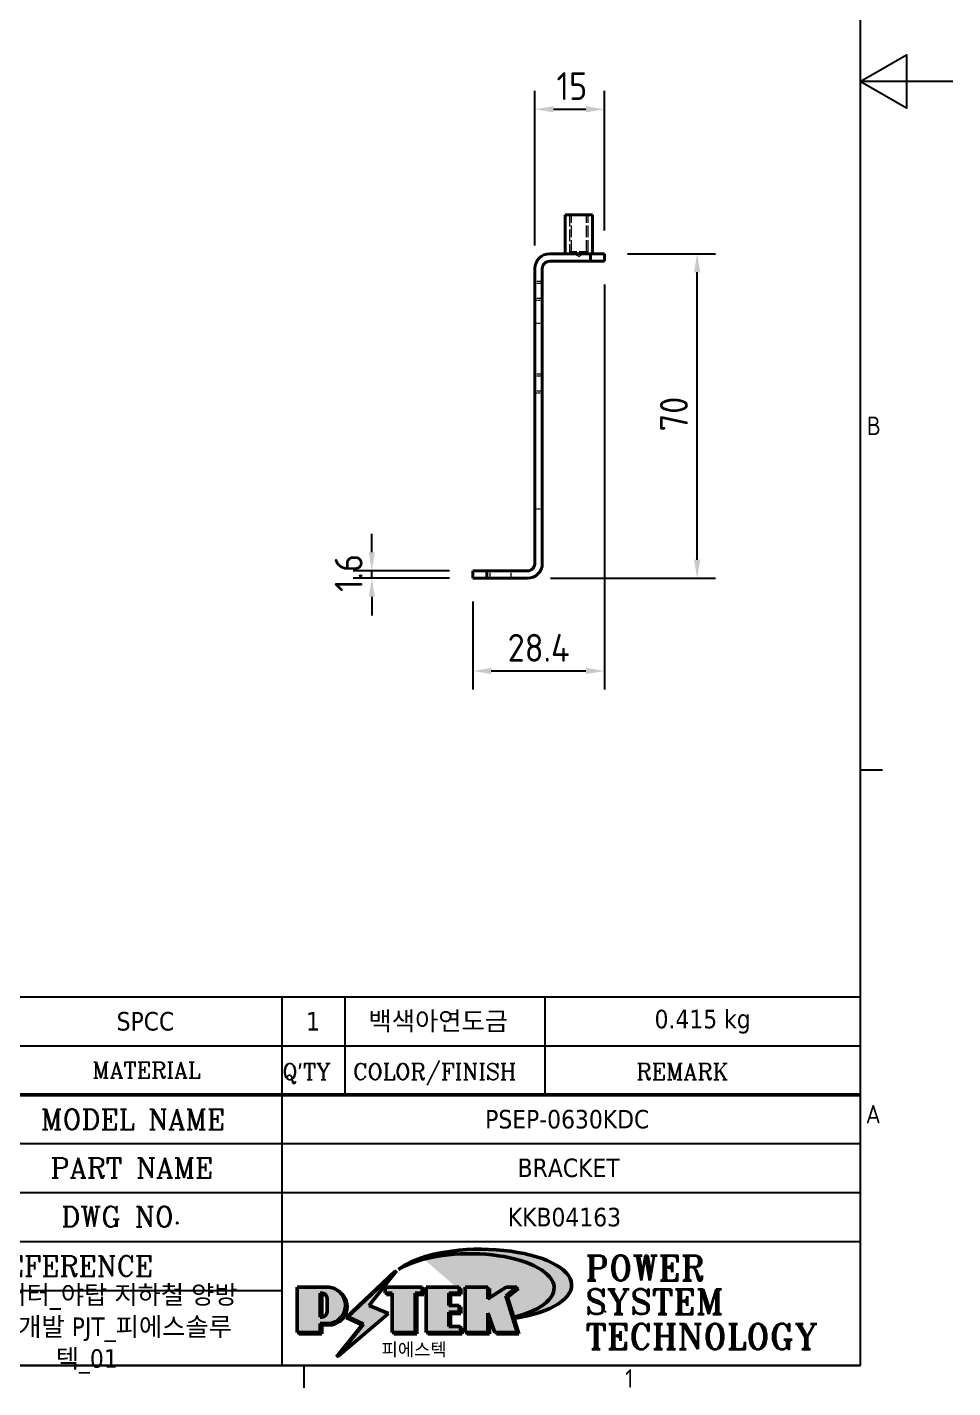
# Model space of a CAD drawing. Header units: millimetres. Extents: x 0 to 840, y 0 to 594.
# Drawn here: x 640.3 to 840, y 15.2 to 308.7 of the extents above; entities that cross this region are included whole.
import ezdxf
from ezdxf.enums import TextEntityAlignment as Align

# ---------------------------------------------------------------- set-up
doc = ezdxf.new("R2010")
doc.units = ezdxf.units.MM
doc.header["$LTSCALE"] = 2
doc.linetypes.add('DASHED', pattern=[0.2067, 0.1654, -0.0413])
doc.layers.get('0').update_dxf_attribs({"color": 3, "lineweight": 25})
for name, color, linetype, lineweight in [('가려진 것(ISO)', 2, 'DASHED', 18), ('가시적인 것(ISO)', 3, 'Continuous', 40), ('경계(ISO)', 7, 'Continuous', 25), ('제목(ISO)', 5, 'Continuous', 50), ('치수(ISO)', 2, 'Continuous', 25), ('해치(ISO)', 7, 'Continuous', 18)]:
    doc.layers.add(name, color=color, linetype=linetype, lineweight=lineweight)
doc.styles.add('HAN_370', font='', dxfattribs={"width": 2})
doc.styles.add('RC_284', font='ROMANC.shx')
doc.styles.add('RC_292', font='ROMANC.shx')
doc.styles.add('ROMANT_294', font='romant.shx')
doc.styles.add('문자 텍스트_PSTEK_POSCO', font='isocp.shx')
doc.styles.add('치수 텍스트_PSTEK_POSCO', font='isocp.shx')
doc.styles.add('텍스트 스타일198', font='tahoma.ttf')
doc.styles.get('HAN_370').set_extended_font_data('GulimChe')
doc.dimstyles.new('치수_PSTEK_POSCO', dxfattribs={"dimscale": 2, "dimtxt": 3, "dimasz": 2, "dimexe": 2, "dimexo": 2.5, "dimgap": 1, "dimtad": 1, "dimrnd": 1e-08, "dimdsep": 46, "dimtxsty": '치수 텍스트_PSTEK_POSCO', "dimcen": 0.09, "dimdle": 10, "dimclrd": 7, "dimclre": 7, "dimclrt": 2, "dimadec": 1, "dimazin": 2, "dimtfac": 1, "dimtmove": 0, "dimatfit": 3, "dimfxl": 0, "dimtolj": 1, "dimlwd": -1, "dimlwe": -1, "dimarcsym": 0})

# ---------------------------------------------------------------- blocks, each defined once
blk = doc.blocks.new('경계 Default Border')
at = {"layer": '경계(ISO)'}
for p, q in [((410, 74.25000190734863), (412.400016784668, 74.25000190734863)), ((350, 10), (350, 7.599999904632568))]:
    blk.add_line(p, q, dxfattribs=at)
at = {"layer": '경계(ISO)', "flags": 128}
for points in [[(10, 10), (10, 287.0000076293945), (410, 287.0000076293945), (410, 10), (10, 10)], [(420, 148.5000038146973), (410, 148.5000038146973), (415, 151.3867473602295), (415, 145.6132507324219), (410, 148.5000038146973)]]:
    blk.add_lwpolyline(points, dxfattribs=at)
at = {"layer": '경계(ISO)', "color": 2, "char_height": 2.000000029802322, "attachment_point": 7, "style": '문자 텍스트_PSTEK_POSCO'}
for s, insert in [('B', (410.718846771929, 110.3559296629392)), ('A', (410.6096005397006, 36.12023240455892)), ('1', (384.6573774223157, 7.599999970197677))]:
    blk.add_mtext(s, dxfattribs=dict(at, insert=insert))
blk = doc.blocks.new('제목 블록 PSTEK')
for color, points in [(5, [(321.6183518841322, 17.4193704504104), (319.5281351041078, 18.24969419629727), (322.4505835294948, 22.02344462252142), (317.2195697678507, 17.0593801673321), (318.9235935156908, 16.2694494742633), (316.1741874603099, 12.79820726128571)]), (252, [(317.2195697678507, 17.0593801673321), (322.0326348870767, 21.62682475217465), (322.2781991042243, 21.94392121864296), (317.0471853425802, 16.97985676345368), (318.7512090904202, 16.1899260703855), (316.0018030350395, 12.71868385740789), (316.3356552234328, 13.00206718743325), (318.9235935156908, 16.2694494742633)]), (1, [(324.4839107253602, 19.60711530335299), (325.2419748254881, 19.60711530335299), (325.2419748254881, 20.25857663940324), (321.2266040451076, 20.25857663940324), (321.2266040451076, 19.60711530335299), (321.9846681452406, 19.60711530335299), (321.9846681452406, 15.3430047401139), (324.4839107253602, 15.3430047401139)]), (252, [(321.9846681452406, 19.60711530335299), (321.4042753185749, 19.60711530335299), (321.4042753185749, 19.45905590879572), (321.9846681452406, 19.45905590879572)]), (252, [(324.6615819988275, 19.45905590879572), (325.4196460989604, 19.45905590879572), (325.4196460989604, 20.11051724484596), (325.2419748254881, 20.11051724484596), (325.2419748254881, 19.60711530335299), (324.4839107253602, 19.60711530335299), (324.4839107253602, 15.3430047401139), (322.1623394187076, 15.3430047401139), (322.1623394187076, 15.19494534555726), (324.6615819988275, 15.19494534555726)]), (1, [(329.2277337269622, 20.25857663940324), (325.65654113025, 20.25857663940324), (325.65654113025, 15.3430047401139), (329.3580259941756, 15.3430047401139), (329.3580259941756, 15.9944660761648), (328.1137701654877, 15.9944660761648), (328.1137701654877, 17.56360607323003), (329.2277337269622, 17.56360607323003), (329.2277337269622, 18.25543873810179), (328.1137701654877, 18.25543873810179), (328.1137701654877, 19.60711530335299), (329.2277337269622, 19.60711530335299)]), (252, [(328.2914414389548, 19.45905590879572), (329.4054050004294, 19.45905590879572), (329.4054050004294, 20.11051724484596), (329.2277337269622, 20.11051724484596), (329.2277337269622, 19.60711530335299), (328.1137701654877, 19.60711530335299), (328.1137701654877, 18.25543873810179), (328.2914414389548, 18.25543873810179)]), (1, [(332.3312149849806, 20.25857663940324), (329.8592894925411, 20.25857663940324), (329.8592894925411, 15.3430047401139), (332.3312149849806, 15.3430047401139), (332.3312149849806, 17.4318630164523), (333.0701931098801, 15.3430047401139), (335.4855464857051, 15.3430047401139), (334.2514536401189, 19.30614745124769), (335.4379594596742, 20.25857663940324), (334.3071782107978, 20.25857663940324), (332.3312149849806, 18.99741471888304)]), (252, [(332.5088862584528, 20.1105172448466), (332.3312149849806, 20.1105172448466), (332.3312149849806, 18.99741471888368), (332.5088862584528, 19.11081371413894)]), (252, [(335.6156307331414, 20.11051724484596), (335.2535118015555, 20.11051724484596), (334.2514536401189, 19.30614745124769), (335.4855464857051, 15.3430047401139), (333.1954852176545, 15.3430047401139), (333.2478643833523, 15.19494534555726), (335.6632177591723, 15.19494534555726), (334.4291249135862, 19.15808805669106)]), (252, [(328.2914414389548, 17.41554667867274), (329.4054050004294, 17.41554667867274), (329.4054050004294, 18.10737934354514), (329.2277337269622, 18.10737934354514), (329.2277337269622, 17.56360607323003), (328.1137701654877, 17.56360607323003), (328.1137701654877, 15.9944660761648), (328.2914414389548, 15.9944660761648)]), (252, [(332.5088862584528, 16.92964231796647), (332.3312149849806, 17.43186301645164), (332.3312149849806, 15.3430047401139), (330.0369607660135, 15.3430047401139), (330.0369607660135, 15.19494534555726), (332.5088862584528, 15.19494534555726)]), (252, [(329.5356972676428, 15.8464066816075), (329.3580259941756, 15.8464066816075), (329.3580259941756, 15.3430047401139), (325.8342124037171, 15.3430047401139), (325.8342124037171, 15.19494534555726), (329.5356972676428, 15.19494534555726)])]:
    blk.add_hatch(color=color).paths.add_polyline_path(points)
h = blk.add_hatch(color=1)
edge = h.paths.add_edge_path(flags=0)
edge.add_line((314.2242174273352, 19.60711530335299), (314.2242174273352, 17.00126995915134))
edge.add_line((314.2242174273352, 17.00126995915134), (314.3485873187598, 17.00126995915134))
edge.add_arc((314.3485873187598, 17.6527312952023), 0.6514613360509371, 270, 360)
edge.add_line((315.0000486548106, 17.6527312952023), (315.0000486548106, 18.95565396730211))
edge.add_arc((314.3485873187598, 18.95565396730212), 0.6514613360508712, 0, 90)
edge.add_line((314.3485873187598, 19.60711530335299), (314.2242174273352, 19.60711530335299))
edge = h.paths.add_edge_path()
edge.add_arc((314.9847713324306, 18.28938669179658), 1.969189947606664, 269.9999999999959, 450)
edge.add_line((314.9847713324306, 20.25857663940318), (311.7664314776902, 20.25857663940324))
edge.add_line((311.7664314776902, 20.25857663940324), (311.7664314776902, 15.3430047401139))
edge.add_line((311.7664314776902, 15.3430047401139), (314.2242174273352, 15.3430047401139))
edge.add_line((314.2242174273352, 15.3430047401139), (314.2242174273352, 16.32019674418991))
edge.add_line((314.2242174273352, 16.32019674418991), (314.9847713324307, 16.32019674418991))
h = blk.add_hatch(color=252)
edge = h.paths.add_edge_path()
edge.add_arc((314.9847713324309, 18.28938669179657), 1.969189947606666, 270, 406.8278729790604)
edge.add_arc((315.1624426058984, 18.1413272972396), 1.969189947606962, -90, 53.560984836317004, ccw=False)
edge.add_line((315.1624426058984, 16.17213734963263), (314.4018887008024, 16.17213734963263))
edge.add_line((314.4018887008024, 16.17213734963263), (314.4018887008024, 15.19494534555726))
edge.add_line((314.4018887008024, 15.19494534555726), (311.9441027511573, 15.19494534555726))
edge.add_line((311.9441027511573, 15.19494534555726), (311.9441027511573, 15.3430047401139))
edge.add_line((311.9441027511573, 15.3430047401139), (314.2242174273352, 15.3430047401139))
edge.add_line((314.2242174273352, 15.3430047401139), (314.2242174273352, 16.32019674418991))
edge.add_line((314.2242174273352, 16.32019674418991), (314.9847713324309, 16.32019674418991))
h = blk.add_hatch(color=252)
edge = h.paths.add_edge_path()
edge.add_line((314.4018887008024, 19.45905590879572), (314.5262585922315, 19.45905590879572))
edge.add_arc((314.5262585922314, 18.80759457274939), 0.6514613360463194, 60.4189348879147, 90.00000000000318, ccw=False)
edge.add_arc((314.3485873187602, 18.95565396730057), 0.6514613360524251, 39.96992292766206, 90.00000000009999)
edge.add_line((314.3485873187591, 19.60711530335307), (314.2242174273352, 19.60711530335298))
edge.add_line((314.2242174273352, 19.60711530335299), (314.2242174273352, 17.00126995915134))
edge.add_line((314.2242174273352, 17.00126995915134), (314.3485873187591, 17.00126995915134))
edge.add_arc((314.3485873187568, 17.652731295233), 0.6514613360816299, 270.0000000002, 274.6930825552478)
edge.add_line((314.4018887008024, 17.0034541317032), (314.4018887008024, 19.45905590879572))
at = {"layer": '해치(ISO)', "true_color": 0x27d1fc}
h = blk.add_hatch(color=140, dxfattribs=at)
edge = h.paths.add_edge_path()
edge.add_ellipse((330.3660919371412, 20.15576403068321), major_axis=(9.100907360794343, 0), ratio=0.4069904968023172, start_angle=301.3098473703837, end_angle=507.7436900681698)
edge.add_ellipse((331.5340919371412, 20.4634168429492), major_axis=(-9.82350664112931, 0), ratio=0.3942600559756514, start_angle=111.51207141178469, end_angle=334.47025347086895, ccw=False)
edge.add_line((335.1363447531188, 16.8601935978785), (335.0955236905705, 16.99119398620872))
at = {"color": 180}
for p, q in [((182.4757929790549, 51.56524660363496), (372.4757929537551, 51.56524660363496)), ((310.0881549537552, 51.56524660363496), (310.0881549537553, 41.00524660363494)), ((316.9044520275131, 51.56524660363496), (316.9044520275127, 41.00524660363494)), ((338.4566026226726, 51.56524660363496), (338.4566026226727, 41.00524660363494)), ((372.4757929537551, 51.56524660363496), (372.4757929537551, 11.79100474011389)), ((182.475792979055, 46.2852466036349), (372.4757929537551, 46.28524660363492)), ((310.088154953755, 41.00524660363494), (310.088154953755, 11.79100474011392)), ((206.451475290024, 35.72524660363497), (372.4757929537551, 35.72524660363497)), ((255.917593136736, 30.44524660363498), (372.4757929537552, 30.44524660363501)), ((255.9175931367359, 25.16524660363502), (372.4757929537552, 25.165246603635)), ((255.9175931367359, 19.88524660363481), (310.0881549537553, 19.88524660363481)), ((182.475792979055, 11.79100474011392), (372.4757929537551, 11.79100474011389))]:
    blk.add_line(p, q, dxfattribs=at)
at = {"color": 7, "lineweight": 50}
blk.add_line((206.451475290024, 41.00524660363494), (372.4757929537551, 41.00524660363496), dxfattribs=at)
at = {"color": 7}
for p, q in [((322.4505835294948, 22.02344462252142), (317.2195697678507, 17.0593801673321)), ((319.5281351041078, 18.24969419629727), (322.4505835294948, 22.02344462252142)), ((322.2781991042243, 21.94392121864296), (317.0471853425802, 16.97985676345368)), ((317.2195697678507, 17.0593801673321), (322.0326348870767, 21.62682475217465)), ((322.0326348870767, 21.62682475217465), (322.2781991042243, 21.94392121864296)), ((311.7664314776902, 20.25900474011391), (311.7664314776902, 15.34300474011391)), ((314.9847713324309, 20.25857663940324), (311.7664314776902, 20.25857663940324)), ((314.9847713324309, 20.25857663940324), (311.7664314776902, 20.25857663940324)), ((311.7664314776902, 20.25857663940324), (311.7664314776902, 15.3430047401139)), ((314.2242174273352, 17.00126995915134), (314.2242174273352, 19.60711530335299)), ((314.2242174273352, 19.60711530335299), (314.3485873187591, 19.60711530335299)), ((314.3485873187591, 19.60711530335299), (314.2242174273352, 19.60711530335299)), ((314.2242174273352, 19.60711530335299), (314.2242174273352, 17.00126995915134)), ((314.2242174273352, 17.00126995915134), (314.2242174273352, 19.60711530335299)), ((314.2242174273352, 19.60711530335299), (314.3485873187591, 19.60711530335299)), ((314.4018887008024, 19.45905590879572), (314.5262585922314, 19.45905590879572)), ((314.4018887008024, 17.0034541317032), (314.4018887008024, 19.45905590879572)), ((325.2419748254881, 20.25857663940324), (321.2266040451076, 20.25857663940324)), ((321.2266040451076, 20.25857663940324), (321.2266040451076, 19.60711530335299)), ((325.2419748254881, 20.25857663940324), (321.2266040451076, 20.25857663940324)), ((321.2266040451076, 20.25857663940324), (321.2266040451076, 19.60711530335299)), ((321.2266040451076, 19.60711530335299), (321.9846681452406, 19.60711530335299)), ((321.2266040451076, 19.60711530335299), (321.9846681452406, 19.60711530335299)), ((321.4042753185749, 19.60711530335299), (321.4042753185749, 19.45905590879572)), ((321.9846681452406, 19.60711530335299), (321.4042753185749, 19.60711530335299)), ((321.4042753185749, 19.45905590879572), (321.9846681452406, 19.45905590879572)), ((321.9846681452406, 19.60711530335299), (321.9846681452406, 15.3430047401139)), ((321.9846681452406, 19.45905590879572), (321.9846681452406, 19.60711530335299)), ((321.9846681452406, 19.60711530335299), (321.9846681452406, 15.3430047401139)), ((324.4839107253602, 19.60711530335299), (325.2419748254881, 19.60711530335299)), ((324.4839107253602, 15.3430047401139), (324.4839107253602, 19.60711530335299)), ((325.2419748254881, 19.60711530335299), (324.4839107253602, 19.60711530335299)), ((324.4839107253602, 19.60711530335299), (324.4839107253602, 15.3430047401139)), ((324.4839107253602, 19.60711530335299), (325.2419748254881, 19.60711530335299)), ((324.4839107253602, 15.3430047401139), (324.4839107253602, 19.60711530335299)), ((324.6615819988275, 19.45905590879572), (325.4196460989604, 19.45905590879572)), ((324.6615819988275, 15.19494534555726), (324.6615819988275, 19.45905590879572)), ((325.2419748254881, 19.60711530335299), (325.2419748254881, 20.25857663940324)), ((325.2419748254881, 19.60711530335299), (325.2419748254881, 20.25857663940324)), ((325.4196460989604, 20.11051724484596), (325.2419748254881, 20.11051724484596)), ((325.2419748254881, 20.11051724484596), (325.2419748254881, 19.60711530335299)), ((325.4196460989604, 19.45905590879572), (325.4196460989604, 20.11051724484596)), ((329.2277337269622, 20.25857663940324), (325.65654113025, 20.25857663940324)), ((325.65654113025, 20.25857663940324), (325.65654113025, 15.3430047401139)), ((325.65654113025, 20.25857663940324), (325.65654113025, 15.3430047401139)), ((329.2277337269622, 20.25857663940324), (325.65654113025, 20.25857663940324)), ((328.1137701654877, 18.25543873810179), (328.1137701654877, 19.60711530335299)), ((328.1137701654877, 19.60711530335299), (329.2277337269622, 19.60711530335299)), ((329.2277337269622, 19.60711530335299), (328.1137701654877, 19.60711530335299)), ((328.1137701654877, 19.60711530335299), (328.1137701654877, 18.25543873810179)), ((328.1137701654877, 18.25543873810179), (328.1137701654877, 19.60711530335299)), ((328.1137701654877, 19.60711530335299), (329.2277337269622, 19.60711530335299)), ((328.2914414389548, 18.25543873810179), (328.2914414389548, 19.45905590879572)), ((328.2914414389548, 19.45905590879572), (329.4054050004294, 19.45905590879572)), ((329.2277337269622, 19.60711530335299), (329.2277337269622, 20.25857663940324)), ((329.2277337269622, 19.60711530335299), (329.2277337269622, 20.25857663940324)), ((329.4054050004294, 20.11051724484596), (329.2277337269622, 20.11051724484596)), ((329.2277337269622, 20.11051724484596), (329.2277337269622, 19.60711530335299)), ((329.4054050004294, 19.45905590879572), (329.4054050004294, 20.11051724484596)), ((332.3312149849806, 20.25857663940324), (329.8592894925411, 20.25857663940324)), ((329.8592894925411, 20.25857663940324), (329.8592894925411, 15.3430047401139)), ((329.8592894925411, 20.25857663940324), (329.8592894925411, 15.3430047401139)), ((332.3312149849806, 20.25857663940324), (329.8592894925411, 20.25857663940324)), ((334.3071782107978, 20.25857663940324), (332.3312149849806, 18.99741471888304)), ((332.3312149849806, 18.99741471888304), (332.3312149849806, 20.25857663940324)), ((334.3071782107978, 20.25857663940324), (332.3312149849806, 18.99741471888304)), ((332.3312149849806, 18.99741471888304), (332.3312149849806, 20.25857663940324)), ((332.5088862584528, 20.1105172448466), (332.3312149849806, 20.1105172448466)), ((332.3312149849806, 20.1105172448466), (332.3312149849806, 18.99741471888368)), ((332.3312149849806, 18.99741471888368), (332.5088862584528, 19.11081371413894)), ((332.5088862584528, 19.11081371413894), (332.5088862584528, 20.1105172448466)), ((334.2514536401189, 19.30614745124769), (335.4379594596742, 20.25857663940324)), ((334.2514536401189, 19.30614745124769), (335.4379594596742, 20.25857663940324)), ((335.2535118015555, 20.11051724484596), (334.2514536401189, 19.30614745124769)), ((335.4855464857051, 15.3430047401139), (334.2514536401189, 19.30614745124769)), ((334.2514536401189, 19.30614745124769), (335.4855464857051, 15.3430047401139)), ((335.4855464857051, 15.3430047401139), (334.2514536401189, 19.30614745124769)), ((335.4379594596742, 20.25857663940324), (334.3071782107978, 20.25857663940324)), ((335.4379594596742, 20.25857663940324), (334.3071782107978, 20.25857663940324)), ((334.4291249135862, 19.15808805669104), (335.6156307331414, 20.11051724484596)), ((335.6632177591723, 15.19494534555726), (334.4291249135862, 19.15808805669104)), ((335.6156307331414, 20.11051724484596), (335.2535118015555, 20.11051724484596)), ((315.0000486548106, 18.95565396730275), (315.0000486548106, 17.65273129520161)), ((315.0000486548106, 18.95565396730275), (315.0000486548106, 17.65273129520161)), ((321.6183518841322, 17.4193704504104), (319.5281351041078, 18.24969419629727)), ((329.2277337269622, 18.25543873810179), (328.1137701654877, 18.25543873810179)), ((328.1137701654877, 18.25543873810179), (328.2914414389548, 18.25543873810179)), ((329.2277337269622, 18.25543873810179), (328.1137701654877, 18.25543873810179)), ((329.2277337269622, 17.56360607323003), (329.2277337269622, 18.25543873810179)), ((329.2277337269622, 17.56360607323003), (329.2277337269622, 18.25543873810179)), ((329.4054050004294, 18.10737934354514), (329.2277337269622, 18.10737934354514)), ((329.2277337269622, 18.10737934354514), (329.2277337269622, 17.56360607323003)), ((329.4054050004294, 17.41554667867274), (329.4054050004294, 18.10737934354514)), ((345.0447381189468, 17.50375595811051), (344.9867755289346, 17.689895936919)), ((314.3485873187591, 17.00126995915134), (314.2242174273352, 17.00126995915134)), ((314.2242174273352, 17.00126995915134), (314.3485873187591, 17.00126995915134)), ((314.3485873187591, 17.00126995915134), (314.2242174273352, 17.00126995915134)), ((314.2242174273352, 16.32019674418991), (314.9847713324309, 16.32019674418991)), ((314.2242174273352, 15.3430047401139), (314.2242174273352, 16.32019674418991)), ((314.9847713324309, 16.32019674418991), (314.2242174273352, 16.32019674418991)), ((314.2242174273352, 16.32019674418991), (314.2242174273352, 15.3430047401139)), ((314.2242174273352, 16.32019674418991), (314.9847713324309, 16.32019674418991)), ((314.2242174273352, 15.3430047401139), (314.2242174273352, 16.32019674418991)), ((314.4018887008024, 16.17213734963263), (315.162442605898, 16.17213734963263)), ((314.4018887008024, 15.19494534555726), (314.4018887008024, 16.17213734963263)), ((318.7512090904202, 16.1899260703855), (316.0018030350395, 12.71868385740789)), ((316.1741874603099, 12.79820726128571), (321.6183518841322, 17.4193704504104)), ((318.9235935156908, 16.2694494742633), (316.1741874603099, 12.79820726128571)), ((316.3356552234328, 13.00206718743325), (318.9235935156908, 16.2694494742633)), ((317.0471853425802, 16.97985676345368), (318.7512090904202, 16.1899260703855)), ((318.9235935156908, 16.2694494742633), (317.2195697678507, 17.0593801673321)), ((317.2195697678507, 17.0593801673321), (318.9235935156908, 16.2694494742633)), ((328.1137701654877, 17.56360607323003), (329.2277337269622, 17.56360607323003)), ((328.1137701654877, 15.9944660761648), (328.1137701654877, 17.56360607323003)), ((329.2277337269622, 17.56360607323003), (328.1137701654877, 17.56360607323003)), ((328.1137701654877, 17.56360607323003), (328.1137701654877, 15.9944660761648)), ((328.1137701654877, 17.56360607323003), (329.2277337269622, 17.56360607323003)), ((328.1137701654877, 15.9944660761648), (328.1137701654877, 17.56360607323003)), ((328.2914414389548, 15.9944660761648), (328.2914414389548, 17.41554667867274)), ((328.2914414389548, 17.41554667867274), (329.4054050004294, 17.41554667867274)), ((332.3312149849806, 17.4318630164523), (333.0701931098801, 15.3430047401139)), ((332.3312149849806, 15.3430047401139), (332.3312149849806, 17.4318630164523)), ((332.5088862584528, 16.92964231796647), (332.3312149849806, 17.43186301645164)), ((332.3312149849806, 17.43186301645164), (332.3312149849806, 15.3430047401139)), ((332.3312149849806, 17.4318630164523), (333.0701931098801, 15.3430047401139)), ((332.3312149849806, 15.3430047401139), (332.3312149849806, 17.4318630164523)), ((332.5088862584528, 15.19494534555726), (332.5088862584528, 16.92964231796647)), ((311.7664314776902, 15.3430047401139), (314.2242174273352, 15.3430047401139)), ((311.7664314776902, 15.3430047401139), (314.2242174273352, 15.3430047401139)), ((314.2242174273352, 15.3430047401139), (311.9441027511573, 15.3430047401139)), ((311.9441027511573, 15.3430047401139), (311.9441027511573, 15.19494534555726)), ((311.9441027511573, 15.19494534555726), (314.4018887008024, 15.19494534555726)), ((321.9846681452406, 15.3430047401139), (324.4839107253602, 15.3430047401139)), ((321.9846681452406, 15.3430047401139), (324.4839107253602, 15.3430047401139)), ((324.4839107253602, 15.3430047401139), (322.1623394187076, 15.3430047401139)), ((322.1623394187076, 15.3430047401139), (322.1623394187076, 15.19494534555726)), ((322.1623394187076, 15.19494534555726), (324.6615819988275, 15.19494534555726)), ((325.65654113025, 15.3430047401139), (329.3580259941756, 15.3430047401139)), ((325.65654113025, 15.3430047401139), (329.3580259941756, 15.3430047401139)), ((329.3580259941756, 15.3430047401139), (325.8342124037171, 15.3430047401139)), ((325.8342124037171, 15.3430047401139), (325.8342124037171, 15.19494534555726)), ((325.8342124037171, 15.19494534555726), (329.5356972676428, 15.19494534555726)), ((329.3580259941756, 15.9944660761648), (328.1137701654877, 15.9944660761648)), ((328.1137701654877, 15.9944660761648), (328.2914414389548, 15.9944660761648)), ((329.3580259941756, 15.9944660761648), (328.1137701654877, 15.9944660761648)), ((329.3580259941756, 15.3430047401139), (329.3580259941756, 15.9944660761648)), ((329.3580259941756, 15.3430047401139), (329.3580259941756, 15.9944660761648)), ((329.5356972676428, 15.8464066816075), (329.3580259941756, 15.8464066816075)), ((329.3580259941756, 15.8464066816075), (329.3580259941756, 15.3430047401139)), ((329.5356972676428, 15.19494534555726), (329.5356972676428, 15.8464066816075)), ((329.8592894925411, 15.3430047401139), (332.3312149849806, 15.3430047401139)), ((329.8592894925411, 15.3430047401139), (332.3312149849806, 15.3430047401139)), ((332.3312149849806, 15.3430047401139), (330.0369607660135, 15.3430047401139)), ((330.0369607660135, 15.3430047401139), (330.0369607660135, 15.19494534555726)), ((330.0369607660135, 15.19494534555726), (332.5088862584528, 15.19494534555726)), ((333.0701931098801, 15.3430047401139), (335.4855464857051, 15.3430047401139)), ((333.0701931098801, 15.3430047401139), (335.4855464857051, 15.3430047401139)), ((335.4855464857051, 15.3430047401139), (333.1954852176545, 15.3430047401139)), ((333.1954852176545, 15.3430047401139), (333.2478643833523, 15.19494534555726)), ((333.2478643833523, 15.19494534555726), (335.6632177591723, 15.19494534555726)), ((316.0018030350395, 12.71868385740789), (316.3356552234328, 13.00206718743325))]:
    blk.add_line(p, q, dxfattribs=at)
at = {"color": 5}
for p, q in [((322.4505835294948, 22.02344462252142), (317.2195697678507, 17.0593801673321)), ((319.5281351041078, 18.24969419629727), (322.4505835294948, 22.02344462252142)), ((321.6183518841322, 17.4193704504104), (319.5281351041078, 18.24969419629727)), ((316.1741874603099, 12.79820726128571), (321.6183518841322, 17.4193704504104)), ((318.9235935156908, 16.2694494742633), (316.1741874603099, 12.79820726128571)), ((317.2195697678507, 17.0593801673321), (318.9235935156908, 16.2694494742633))]:
    blk.add_line(p, q, dxfattribs=at)
at = {"color": 1}
for p, q in [((314.9847713324309, 20.25857663940324), (311.7664314776902, 20.25857663940324)), ((311.7664314776902, 20.25857663940324), (311.7664314776902, 15.3430047401139)), ((314.2242174273352, 17.00126995915134), (314.2242174273352, 19.60711530335299)), ((314.2242174273352, 19.60711530335299), (314.3485873187591, 19.60711530335299)), ((325.2419748254881, 20.25857663940324), (321.2266040451076, 20.25857663940324)), ((321.2266040451076, 20.25857663940324), (321.2266040451076, 19.60711530335299)), ((321.2266040451076, 19.60711530335299), (321.9846681452406, 19.60711530335299)), ((321.9846681452406, 19.60711530335299), (321.9846681452406, 15.3430047401139)), ((324.4839107253602, 19.60711530335299), (325.2419748254881, 19.60711530335299)), ((324.4839107253602, 15.3430047401139), (324.4839107253602, 19.60711530335299)), ((325.2419748254881, 19.60711530335299), (325.2419748254881, 20.25857663940324)), ((329.2277337269622, 20.25857663940324), (325.65654113025, 20.25857663940324)), ((325.65654113025, 20.25857663940324), (325.65654113025, 15.3430047401139)), ((328.1137701654877, 18.25543873810179), (328.1137701654877, 19.60711530335299)), ((328.1137701654877, 19.60711530335299), (329.2277337269622, 19.60711530335299)), ((329.2277337269622, 19.60711530335299), (329.2277337269622, 20.25857663940324)), ((332.3312149849806, 20.25857663940324), (329.8592894925411, 20.25857663940324)), ((329.8592894925411, 20.25857663940324), (329.8592894925411, 15.3430047401139)), ((334.3071782107978, 20.25857663940324), (332.3312149849806, 18.99741471888304)), ((332.3312149849806, 18.99741471888304), (332.3312149849806, 20.25857663940324)), ((334.2514536401189, 19.30614745124769), (335.4379594596742, 20.25857663940324)), ((335.4855464857051, 15.3430047401139), (334.2514536401189, 19.30614745124769)), ((335.4379594596742, 20.25857663940324), (334.3071782107978, 20.25857663940324)), ((315.0000486548106, 18.95565396730275), (315.0000486548106, 17.65273129520161)), ((329.2277337269622, 18.25543873810179), (328.1137701654877, 18.25543873810179)), ((329.2277337269622, 17.56360607323003), (329.2277337269622, 18.25543873810179)), ((314.3485873187591, 17.00126995915134), (314.2242174273352, 17.00126995915134)), ((314.2242174273352, 16.32019674418991), (314.9847713324309, 16.32019674418991)), ((314.2242174273352, 15.3430047401139), (314.2242174273352, 16.32019674418991)), ((328.1137701654877, 17.56360607323003), (329.2277337269622, 17.56360607323003)), ((328.1137701654877, 15.9944660761648), (328.1137701654877, 17.56360607323003)), ((332.3312149849806, 17.4318630164523), (333.0701931098801, 15.3430047401139)), ((332.3312149849806, 15.3430047401139), (332.3312149849806, 17.4318630164523)), ((311.7664314776902, 15.3430047401139), (314.2242174273352, 15.3430047401139)), ((321.9846681452406, 15.3430047401139), (324.4839107253602, 15.3430047401139)), ((325.65654113025, 15.3430047401139), (329.3580259941756, 15.3430047401139)), ((329.3580259941756, 15.9944660761648), (328.1137701654877, 15.9944660761648)), ((329.3580259941756, 15.3430047401139), (329.3580259941756, 15.9944660761648)), ((329.8592894925411, 15.3430047401139), (332.3312149849806, 15.3430047401139)), ((333.0701931098801, 15.3430047401139), (335.4855464857051, 15.3430047401139))]:
    blk.add_line(p, q, dxfattribs=at)
at = {"color": 7}
for centre, radius, start, end in [((314.3485873187598, 18.95565396730211), 0.6514613360508712, 0, 90), ((314.3485873187602, 18.95565396730057), 0.6514613360524251, 39.96992292766117, 90), ((314.3485873187598, 18.95565396730212), 0.6514613360508712, 0, 90), ((314.5262585922314, 18.80759457274939), 0.6514613360463193, 60.41893488791137, 90), ((314.9847713324309, 18.28938669179658), 1.969189947606665, 270, 90), ((314.9847713324309, 18.28938669179658), 1.969189947606665, 270, 90), ((314.9847713324307, 18.2893866917965), 1.969189947606594, 270, 46.82787297909833), ((315.1624426058984, 18.1413272972396), 1.969189947606961, 270, 53.56098483636067), ((314.3485873187597, 17.65273129520228), 0.6514613360509381, 270, 0), ((314.3485873187598, 17.6527312952023), 0.6514613360509381, 270, 0), ((314.3485873187568, 17.652731295233), 0.6514613360816299, 270, 274.6930825552478)]:
    blk.add_arc(centre, radius, start, end, dxfattribs=at)
at = {"color": 1}
for centre, radius, start, end in [((314.3485873187598, 18.95565396730211), 0.6514613360508712, 0, 90), ((314.9847713324309, 18.28938669179657), 1.969189947606665, 270, 90), ((314.3485873187598, 17.6527312952023), 0.6514613360509381, 270, 0)]:
    blk.add_arc(centre, radius, start, end, dxfattribs=at)
at = {"layer": '제목(ISO)'}
for p, q in [((322.4505835294948, 22.02344462252142), (317.2195697678507, 17.0593801673321)), ((319.5281351041078, 18.24969419629727), (322.4505835294948, 22.02344462252142)), ((322.2781991042243, 21.94392121864296), (317.0471853425802, 16.97985676345368)), ((317.2195697678507, 17.0593801673321), (322.0326348870767, 21.62682475217465)), ((322.0326348870767, 21.62682475217465), (322.2781991042243, 21.94392121864296)), ((314.9847713324306, 20.25857663940324), (311.7664314776902, 20.25857663940324)), ((311.7664314776902, 20.25857663940324), (311.7664314776902, 15.3430047401139)), ((314.2242174273352, 17.00126995915134), (314.2242174273352, 19.60711530335299)), ((314.2242174273352, 19.60711530335299), (314.3485873187598, 19.60711530335299)), ((314.3485873187591, 19.60711530335299), (314.2242174273352, 19.60711530335299)), ((314.2242174273352, 19.60711530335299), (314.2242174273352, 17.00126995915134)), ((314.4018887008024, 19.45905590879572), (314.5262585922314, 19.45905590879572)), ((314.4018887008024, 17.0034541317032), (314.4018887008024, 19.45905590879572)), ((325.2419748254881, 20.25857663940324), (321.2266040451076, 20.25857663940324)), ((321.2266040451076, 20.25857663940324), (321.2266040451076, 19.60711530335299)), ((321.2266040451076, 19.60711530335299), (321.9846681452406, 19.60711530335299)), ((321.9846681452406, 19.60711530335299), (321.4042753185749, 19.60711530335299)), ((321.4042753185749, 19.60711530335299), (321.4042753185749, 19.45905590879572)), ((321.4042753185749, 19.45905590879572), (321.9846681452406, 19.45905590879572)), ((321.9846681452406, 19.60711530335299), (321.9846681452406, 15.3430047401139)), ((321.9846681452406, 19.45905590879572), (321.9846681452406, 19.60711530335299)), ((324.4839107253602, 19.60711530335299), (325.2419748254881, 19.60711530335299)), ((324.4839107253602, 15.3430047401139), (324.4839107253602, 19.60711530335299)), ((325.2419748254881, 19.60711530335299), (324.4839107253602, 19.60711530335299)), ((324.4839107253602, 19.60711530335299), (324.4839107253602, 15.3430047401139)), ((324.6615819988275, 19.45905590879572), (325.4196460989604, 19.45905590879572)), ((324.6615819988275, 15.19494534555726), (324.6615819988275, 19.45905590879572)), ((325.2419748254881, 19.60711530335299), (325.2419748254881, 20.25857663940324)), ((325.4196460989604, 20.11051724484596), (325.2419748254881, 20.11051724484596)), ((325.2419748254881, 20.11051724484596), (325.2419748254881, 19.60711530335299)), ((325.4196460989604, 19.45905590879572), (325.4196460989604, 20.11051724484596)), ((329.2277337269622, 20.25857663940324), (325.65654113025, 20.25857663940324)), ((325.65654113025, 20.25857663940324), (325.65654113025, 15.3430047401139)), ((328.1137701654877, 18.25543873810179), (328.1137701654877, 19.60711530335299)), ((328.1137701654877, 19.60711530335299), (329.2277337269622, 19.60711530335299)), ((329.2277337269622, 19.60711530335299), (328.1137701654877, 19.60711530335299)), ((328.1137701654877, 19.60711530335299), (328.1137701654877, 18.25543873810179)), ((328.2914414389548, 19.45905590879572), (329.4054050004294, 19.45905590879572)), ((328.2914414389548, 18.25543873810179), (328.2914414389548, 19.45905590879572)), ((329.2277337269622, 19.60711530335299), (329.2277337269622, 20.25857663940324)), ((329.4054050004294, 20.11051724484596), (329.2277337269622, 20.11051724484596)), ((329.2277337269622, 20.11051724484596), (329.2277337269622, 19.60711530335299)), ((329.4054050004294, 19.45905590879572), (329.4054050004294, 20.11051724484596)), ((332.3312149849806, 20.25857663940324), (329.8592894925411, 20.25857663940324)), ((329.8592894925411, 20.25857663940324), (329.8592894925411, 15.3430047401139)), ((334.3071782107978, 20.25857663940324), (332.3312149849806, 18.99741471888304)), ((332.3312149849806, 18.99741471888304), (332.3312149849806, 20.25857663940324)), ((332.5088862584528, 20.1105172448466), (332.3312149849806, 20.1105172448466)), ((332.3312149849806, 20.1105172448466), (332.3312149849806, 18.99741471888368)), ((332.3312149849806, 18.99741471888368), (332.5088862584528, 19.11081371413894)), ((332.5088862584528, 19.11081371413894), (332.5088862584528, 20.1105172448466)), ((334.2514536401189, 19.30614745124769), (335.4379594596742, 20.25857663940324)), ((335.2535118015555, 20.11051724484596), (334.2514536401189, 19.30614745124769)), ((335.4855464857051, 15.3430047401139), (334.2514536401189, 19.30614745124769)), ((334.2514536401189, 19.30614745124769), (335.4855464857051, 15.3430047401139)), ((335.4379594596742, 20.25857663940324), (334.3071782107978, 20.25857663940324)), ((334.4291249135862, 19.15808805669106), (335.6156307331414, 20.11051724484596)), ((335.6632177591723, 15.19494534555726), (334.4291249135862, 19.15808805669106)), ((335.6156307331414, 20.11051724484596), (335.2535118015555, 20.11051724484596)), ((315.0000486548106, 18.95565396730211), (315.0000486548106, 17.6527312952023)), ((321.6183518841322, 17.4193704504104), (319.5281351041078, 18.24969419629727)), ((329.2277337269622, 18.25543873810179), (328.1137701654877, 18.25543873810179)), ((328.1137701654877, 18.25543873810179), (328.2914414389548, 18.25543873810179)), ((329.2277337269622, 17.56360607323003), (329.2277337269622, 18.25543873810179)), ((329.4054050004294, 18.10737934354514), (329.2277337269622, 18.10737934354514)), ((329.2277337269622, 18.10737934354514), (329.2277337269622, 17.56360607323003)), ((329.4054050004294, 17.41554667867274), (329.4054050004294, 18.10737934354514)), ((314.3485873187598, 17.00126995915134), (314.2242174273352, 17.00126995915134)), ((314.2242174273352, 17.00126995915134), (314.3485873187591, 17.00126995915134)), ((314.2242174273352, 15.3430047401139), (314.2242174273352, 16.32019674418991)), ((314.2242174273352, 16.32019674418991), (314.9847713324307, 16.32019674418991)), ((314.9847713324309, 16.32019674418991), (314.2242174273352, 16.32019674418991)), ((314.2242174273352, 16.32019674418991), (314.2242174273352, 15.3430047401139)), ((314.4018887008024, 15.19494534555726), (314.4018887008024, 16.17213734963263)), ((314.4018887008024, 16.17213734963263), (315.1624426058984, 16.17213734963263)), ((318.7512090904202, 16.1899260703855), (316.0018030350395, 12.71868385740789)), ((316.1741874603099, 12.79820726128571), (321.6183518841322, 17.4193704504104)), ((318.9235935156908, 16.2694494742633), (316.1741874603099, 12.79820726128571)), ((316.3356552234328, 13.00206718743325), (318.9235935156908, 16.2694494742633)), ((317.0471853425802, 16.97985676345368), (318.7512090904202, 16.1899260703855)), ((317.2195697678507, 17.0593801673321), (318.9235935156908, 16.2694494742633)), ((318.9235935156908, 16.2694494742633), (317.2195697678507, 17.0593801673321)), ((328.1137701654877, 15.9944660761648), (328.1137701654877, 17.56360607323003)), ((328.1137701654877, 17.56360607323003), (329.2277337269622, 17.56360607323003)), ((329.2277337269622, 17.56360607323003), (328.1137701654877, 17.56360607323003)), ((328.1137701654877, 17.56360607323003), (328.1137701654877, 15.9944660761648)), ((328.2914414389548, 17.41554667867274), (329.4054050004294, 17.41554667867274)), ((328.2914414389548, 15.9944660761648), (328.2914414389548, 17.41554667867274)), ((332.3312149849806, 15.3430047401139), (332.3312149849806, 17.4318630164523)), ((332.3312149849806, 17.4318630164523), (333.0701931098801, 15.3430047401139)), ((332.5088862584528, 16.92964231796647), (332.3312149849806, 17.43186301645164)), ((332.3312149849806, 17.43186301645164), (332.3312149849806, 15.3430047401139)), ((332.5088862584528, 15.19494534555726), (332.5088862584528, 16.92964231796647)), ((311.7664314776902, 15.3430047401139), (314.2242174273352, 15.3430047401139)), ((314.2242174273352, 15.3430047401139), (311.9441027511573, 15.3430047401139)), ((311.9441027511573, 15.3430047401139), (311.9441027511573, 15.19494534555726)), ((311.9441027511573, 15.19494534555726), (314.4018887008024, 15.19494534555726)), ((321.9846681452406, 15.3430047401139), (324.4839107253602, 15.3430047401139)), ((324.4839107253602, 15.3430047401139), (322.1623394187076, 15.3430047401139)), ((322.1623394187076, 15.3430047401139), (322.1623394187076, 15.19494534555726)), ((322.1623394187076, 15.19494534555726), (324.6615819988275, 15.19494534555726)), ((325.65654113025, 15.3430047401139), (329.3580259941756, 15.3430047401139)), ((329.3580259941756, 15.3430047401139), (325.8342124037171, 15.3430047401139)), ((325.8342124037171, 15.3430047401139), (325.8342124037171, 15.19494534555726)), ((325.8342124037171, 15.19494534555726), (329.5356972676428, 15.19494534555726)), ((329.3580259941756, 15.9944660761648), (328.1137701654877, 15.9944660761648)), ((328.1137701654877, 15.9944660761648), (328.2914414389548, 15.9944660761648)), ((329.3580259941756, 15.3430047401139), (329.3580259941756, 15.9944660761648)), ((329.5356972676428, 15.8464066816075), (329.3580259941756, 15.8464066816075)), ((329.3580259941756, 15.8464066816075), (329.3580259941756, 15.3430047401139)), ((329.5356972676428, 15.19494534555726), (329.5356972676428, 15.8464066816075)), ((329.8592894925411, 15.3430047401139), (332.3312149849806, 15.3430047401139)), ((332.3312149849806, 15.3430047401139), (330.0369607660135, 15.3430047401139)), ((330.0369607660135, 15.3430047401139), (330.0369607660135, 15.19494534555726)), ((330.0369607660135, 15.19494534555726), (332.5088862584528, 15.19494534555726)), ((333.0701931098801, 15.3430047401139), (335.4855464857051, 15.3430047401139)), ((335.4855464857051, 15.3430047401139), (333.1954852176545, 15.3430047401139)), ((333.1954852176545, 15.3430047401139), (333.2478643833523, 15.19494534555726)), ((333.2478643833523, 15.19494534555726), (335.6632177591723, 15.19494534555726)), ((316.0018030350395, 12.71868385740789), (316.3356552234328, 13.00206718743325))]:
    blk.add_line(p, q, dxfattribs=at)
at = {"layer": '제목(ISO)', "color": 4}
blk.add_line((335.1363447531188, 16.8601935978785), (335.0955236905705, 16.99119398620872), dxfattribs=at)
at = {"layer": '제목(ISO)'}
for centre, radius, start, end in [((314.3485873187598, 18.95565396730212), 0.6514613360508712, 0, 90), ((314.3485873187602, 18.95565396730057), 0.6514613360524251, 39.96992292766117, 90), ((314.5262585922314, 18.80759457274939), 0.6514613360463193, 60.41893488791137, 90), ((314.9847713324306, 18.28938669179658), 1.969189947606664, 46.82787297909431, 90), ((314.9847713324307, 18.2893866917965), 1.969189947606594, 270, 46.82787297909833), ((314.9847713324309, 18.28938669179657), 1.969189947606666, 270, 46.8278729790603), ((315.1624426058984, 18.1413272972396), 1.969189947606962, 270, 53.56098483631701), ((314.3485873187598, 17.6527312952023), 0.6514613360509371, 270, 0), ((314.3485873187568, 17.652731295233), 0.6514613360816299, 270, 274.6930825552478)]:
    blk.add_arc(centre, radius, start, end, dxfattribs=at)
at = {"layer": '제목(ISO)', "color": 4}
for centre, major_axis, ratio, start_param, end_param in [((331.5340919371412, 20.4634168429492), (9.82350664112931, 0), 0.3942600559756514, 5.087845455444478, 8.97919982663645), ((330.3660919371412, 20.15576403068321), (9.100907360794343, 0), 0.4069904968023172, 5.258848905294775, 8.861799147915196)]:
    blk.add_ellipse(centre, major_axis=major_axis, ratio=ratio, start_param=start_param, end_param=end_param, dxfattribs=at)
at = {"color": 2, "style": 'RC_284'}
blk.add_text('MATERIAL', height=1.742399930953979, dxfattribs=at).set_placement((295.4820202024417, 43.64524660363492), align=Align.MIDDLE_CENTER)
at = {"color": 2}
for s, height, style, p in [("Q'TY", 1.742399930953979, 'RC_284', (310.1440786515383, 42.62317362549192)), ('COLOR/FINISH', 1.742399930953979, 'RC_284', (317.7725341324144, 42.62317362549192)), ('REMARK', 1.742399930953979, 'RC_284', (348.346649953877, 42.62317362549192)), ('MODEL NAME', 2.178000062704086, 'RC_292', (284.096330289083, 37.25462520371384)), ('PART NAME', 2.178000062704086, 'RC_292', (285.1416959765849, 32.03045329421792)), (' DWG NO.', 2.178000062704086, 'RC_292', (284.8124284083233, 26.75045329421772)), ('REFERENCE', 2.178000062704086, 'RC_292', (278.2741065029841, 21.43214925458022))]:
    blk.add_text(s, height=height, dxfattribs=dict(at, style=style)).set_placement(p)
at = {"color": 7, "style": 'ROMANT_294'}
for s, p in [('POWER', (342.82727231297, 20.97115304607566)), ('SYSTEM', (342.82727231297, 17.3284636719184)), ('TECHNOLOGY', (342.82727231297, 13.57194088644453))]:
    blk.add_text(s, height=2.700000107288361, dxfattribs=at).set_placement(p)
at = {"color": 7, "insert": (320.8519732224835, 14.21236326823155), "char_height": 1.400000005960464, "attachment_point": 1, "line_spacing_factor": 0.3319999873638153, "style": 'HAN_370'}
blk.add_mtext('\\fHY견고딕|b0|i0;\\H1.4000;피에스텍', dxfattribs=at)
at = {"layer": '제목(ISO)', "color": 7, "style": '텍스트 스타일198'}
for tag, p in [('부품_번호_001', (195.8125351691155, 47.68004260673702)), ('설명_001', (231.6723214045782, 47.92245856837096)), ('재질_001', (292.2765131236743, 47.92524659519488)), ("3._Q'TY_001", (312.7051684940307, 47.92188863680521)), ('4._COLOR_001', (319.4395155511755, 47.94788311323986)), ('질량\\P3;_001', (350.3046145979153, 48.1643332325385)), ('1._MODEL_NAME_001', (332.0304049806628, 37.36524659519486)), ('제목_001', (335.5349605824892, 32.12134217035067)), ('부품_번호_001', (334.4717754223474, 26.8052465951949)), ('설계자_001', (209.9396160013646, 25.23446884679021)), ('프로젝트_001', (270.3601965365016, 18.43951439740151)), ('시트_크기_001', (260.807090429518, 14.83812566343425)), ('프로젝트_002', (270.1186185478456, 14.97568842208535)), ('작성_날짜_001', (207.6770236384131, 13.26600473167383)), ('프로젝트_003', (285.7003846858696, 11.5491460676562))]:
    blk.add_attdef(tag, p, '', height=2.000000029802322, dxfattribs=at)
for tag, p in [('점검자', (231.1845342133799, 26.23312567187446)), ('엔지니어링_승인자', (247.673240162284, 26.23312567187446)), ('점검_날짜', (231.1845342133799, 14.26600474011394)), ('엔지니어링_승인_날짜', (247.6732401622839, 14.26600474011394))]:
    blk.add_attdef(tag, text='', height=2.000000029802322, dxfattribs=at).set_placement(p, align=Align.MIDDLE_CENTER)
blk = doc.blocks.new('*D31')
at = {"layer": 'Defpoints', "color": 0, "transparency": 16777216}
for p in [(764.8378054210633, 291.0077011025999), (764.8378054210633, 259.8362462173795), (749.8378054210641, 256.6362462173794)]:
    blk.add_point(p, dxfattribs=at)
at = {"layer": '치수(ISO)', "color": 7, "transparency": 16777216}
for p, q in [((749.8378054210641, 261.6362462173794), (749.8378054210641, 295.0077011025999)), ((764.8378054210633, 264.8362462173795), (764.8378054210633, 295.0077011025999)), ((753.8378054210641, 291.0077011025999), (760.8378054210633, 291.0077011025999))]:
    blk.add_line(p, q, dxfattribs=at)
for points in [[(753.8378054210641, 291.6743677692666), (753.8378054210641, 290.3410344359332), (749.8378054210641, 291.0077011025999)], [(760.8378054210633, 291.6743677692666), (760.8378054210633, 290.3410344359332), (764.8378054210633, 291.0077011025999)]]:
    blk.add_solid(points, dxfattribs=at)
at = {"layer": '치수(ISO)', "color": 2, "transparency": 16777216, "insert": (754.5135413523518, 296.0077011025999), "char_height": 6, "attachment_point": 4, "style": '치수 텍스트_PSTEK_POSCO'}
blk.add_mtext('\\A1;15', dxfattribs=at)
blk = doc.blocks.new('*D34')
at = {"layer": 'Defpoints', "color": 0, "transparency": 16777216}
for p in [(764.8378054210633, 258.2362462173795), (736.4378054210633, 189.8362462173794), (764.8378054210633, 169.8362462173794)]:
    blk.add_point(p, dxfattribs=at)
at = {"layer": '치수(ISO)', "color": 7, "transparency": 16777216}
for p, q in [((764.8378054210633, 253.2362462173795), (764.8378054210633, 165.8362462173794)), ((736.4378054210633, 184.8362462173794), (736.4378054210633, 165.8362462173794)), ((740.4378054210633, 169.8362462173794), (760.8378054210633, 169.8362462173794))]:
    blk.add_line(p, q, dxfattribs=at)
for points in [[(740.4378054210633, 170.5029128840461), (740.4378054210633, 169.1695795507128), (736.4378054210633, 169.8362462173794)], [(760.8378054210633, 170.5029128840461), (760.8378054210633, 169.1695795507128), (764.8378054210633, 169.8362462173794)]]:
    blk.add_solid(points, dxfattribs=at)
at = {"layer": '치수(ISO)', "color": 2, "transparency": 16777216, "insert": (743.9616243187011, 174.8368367685605), "char_height": 6, "attachment_point": 4, "style": '치수 텍스트_PSTEK_POSCO'}
blk.add_mtext('\\A1;28.4', dxfattribs=at)
blk = doc.blocks.new('*D35')
at = {"layer": 'Defpoints', "color": 0, "transparency": 16777216}
for p in [(714.6550455451592, 191.4362462173794), (736.4378054210633, 191.4362462173794), (736.4378054210633, 189.8362462173794)]:
    blk.add_point(p, dxfattribs=at)
at = {"layer": '치수(ISO)', "color": 7, "transparency": 16777216}
for p, q in [((714.6550455451592, 195.4362462173794), (714.6550455451592, 199.4362462173794)), ((731.4378054210633, 191.4362462173794), (710.6550455451592, 191.4362462173794)), ((714.6550455451592, 189.8362462173794), (714.6550455451592, 191.4362462173794)), ((731.4378054210633, 189.8362462173794), (710.6550455451592, 189.8362462173794)), ((714.6550455451592, 185.8362462173794), (714.6550455451592, 181.8362462173794))]:
    blk.add_line(p, q, dxfattribs=at)
for points in [[(713.9883788784925, 195.4362462173794), (715.3217122118258, 195.4362462173794), (714.6550455451592, 191.4362462173794)], [(713.9883788784925, 185.8362462173794), (715.3217122118258, 185.8362462173794), (714.6550455451592, 189.8362462173794)]]:
    blk.add_solid(points, dxfattribs=at)
at = {"layer": '치수(ISO)', "color": 2, "transparency": 16777216, "insert": (709.6550455451592, 186.8874273197418), "char_height": 6, "attachment_point": 4, "rotation": 90, "style": '치수 텍스트_PSTEK_POSCO'}
blk.add_mtext('\\A1;1.6', dxfattribs=at)
blk = doc.blocks.new('*D51')
at = {"layer": 'Defpoints', "color": 0, "transparency": 16777216}
for p in [(764.8378054210633, 259.8362462173795), (784.8378054210634, 259.8362462173795), (748.2378054210642, 189.8362462173794)]:
    blk.add_point(p, dxfattribs=at)
at = {"layer": '치수(ISO)', "color": 7, "transparency": 16777216}
for p, q in [((769.8378054210633, 259.8362462173795), (788.8378054210634, 259.8362462173795)), ((784.8378054210633, 193.8362462173794), (784.8378054210633, 255.8362462173795)), ((753.2378054210642, 189.8362462173794), (788.8378054210633, 189.8362462173794))]:
    blk.add_line(p, q, dxfattribs=at)
for points in [[(784.1711387543967, 255.8362462173795), (785.5044720877299, 255.8362462173795), (784.8378054210634, 259.8362462173795)], [(784.1711387543967, 193.8362462173794), (785.5044720877299, 193.8362462173794), (784.8378054210633, 189.8362462173794)]]:
    blk.add_solid(points, dxfattribs=at)
at = {"layer": '치수(ISO)', "color": 2, "transparency": 16777216, "insert": (779.8378054210633, 221.5338840126551), "char_height": 6, "attachment_point": 4, "rotation": 90, "style": '치수 텍스트_PSTEK_POSCO'}
blk.add_mtext('\\A1;70', dxfattribs=at)

msp = doc.modelspace()

# ---------------------------------------------------------------- linework, layer by layer
at = {"layer": '가려진 것(ISO)', "ltscale": 7.618686199188232}
for p, q in [((757.3378054210627, 268.2362462173795), (757.3378054210627, 260.2362462173795)), ((757.7168054210626, 260.2362462173795), (757.7168054210626, 268.2362462173795)), ((760.9588054210627, 260.2362462173795), (760.9588054210627, 268.2362462173795)), ((761.3378054210626, 260.2362462173795), (761.3378054210626, 268.2362462173795))]:
    msp.add_line(p, q, dxfattribs=at)
at = {"layer": '가려진 것(ISO)', "ltscale": 5.983680725097656}
msp.add_line((761.3378054210627, 260.2362462173795), (757.3378054210627, 260.2362462173795), dxfattribs=at)
at = {"layer": '가려진 것(ISO)', "ltscale": 1.80089795589447}
for q in [(757.7168054210626, 260.2362462173795), (760.9588054210627, 260.2362462173795)]:
    msp.add_line((759.3378054210627, 259.2622511539358), q, dxfattribs=at)
at = {"layer": '가려진 것(ISO)', "ltscale": 1.523657321929932}
for p, q in [((751.4378054210623, 253.8362462173795), (749.8378054210623, 253.8362462173795)), ((751.4378054210623, 253.4572462173795), (749.8378054210623, 253.4572462173795)), ((751.4378054210623, 250.2152462173795), (749.8378054210623, 250.2152462173795)), ((749.8378054210623, 249.8362462173795), (751.4378054210623, 249.8362462173795)), ((749.8378054210523, 244.8362462173794), (751.4378054210523, 244.8362462173794)), ((751.4378054210623, 233.8362462173795), (749.8378054210623, 233.8362462173795)), ((751.4378054210623, 233.4572462173795), (749.8378054210623, 233.4572462173795)), ((751.4378054210623, 230.2152462173795), (749.8378054210623, 230.2152462173795)), ((749.8378054210623, 229.8362462173795), (751.4378054210623, 229.8362462173795)), ((749.8378054210523, 204.8362462173794), (751.4378054210523, 204.8362462173794)), ((740.1878054210596, 189.8362462173794), (740.1878054210596, 191.4362462173794)), ((744.6878054210596, 189.8362462173794), (744.6878054210596, 191.4362462173794))]:
    msp.add_line(p, q, dxfattribs=at)
at = {"layer": '가시적인 것(ISO)'}
for p, q in [((756.3878054210627, 268.2362462173795), (762.2878054210628, 268.2362462173795)), ((756.3878054210627, 259.8362462173794), (756.3878054210627, 268.2362462173795)), ((762.2878054210627, 259.8362462173794), (762.2878054210628, 268.2362462173795)), ((761.8378054210642, 259.8362462173795), (753.0378054210641, 259.8362462173795)), ((764.8378054210632, 259.8362462173795), (761.8378054210642, 259.8362462173795)), ((761.8378054210642, 259.8362462173795), (761.8378054210642, 258.2362462173795)), ((764.8378054210632, 258.2362462173795), (764.8378054210632, 259.8362462173795)), ((749.8378054210641, 256.6362462173794), (749.8378054210641, 193.0362462173794)), ((751.4378054210641, 256.6362462173794), (751.4378054210641, 193.0362462173794)), ((761.8378054210642, 258.2362462173795), (753.0378054210641, 258.2362462173795)), ((761.8378054210642, 258.2362462173795), (764.8378054210632, 258.2362462173795)), ((739.4378054210641, 191.4362462173794), (736.4378054210633, 191.4362462173794)), ((736.4378054210633, 191.4362462173794), (736.4378054210633, 189.8362462173794)), ((739.4378054210641, 189.8362462173794), (739.4378054210641, 191.4362462173794)), ((739.4378054210641, 191.4362462173794), (748.2378054210641, 191.4362462173794)), ((736.4378054210633, 189.8362462173794), (739.4378054210641, 189.8362462173794)), ((739.4378054210641, 189.8362462173794), (748.2378054210641, 189.8362462173794))]:
    msp.add_line(p, q, dxfattribs=at)
for centre, radius, start, end in [((753.0378054210641, 256.6362462173795), 3.200000000000012, 90, 180), ((753.0378054210641, 256.6362462173795), 1.600000000000015, 90, 180), ((748.2378054210641, 193.0362462173794), 3.200000000000007, 270, 0), ((748.2378054210641, 193.0362462173794), 1.600000000000006, 270, 0)]:
    msp.add_arc(centre, radius, start, end, dxfattribs=at)

# ---------------------------------------------------------------- block references
at = {"xscale": 2, "yscale": 2, "zscale": 2}
msp.add_blockref('경계 Default Border', (0, 0), dxfattribs=at)
ref = msp.add_blockref('제목 블록 PSTEK', (75.04841409248968, -3.58200948022779), dxfattribs=dict(xscale=2, yscale=2, zscale=2))
ref.add_attrib('프로젝트_001', '2021_컨버터_야탑 지하철 양방', (615.7688071654928, 33.29701931457523), dxfattribs={"layer": '제목(ISO)', "color": 7, "height": 4.000000059604645, "style": '텍스트 스타일198'})
ref.add_attrib('4._COLOR_001', '백색아연도금', (713.9274451948407, 92.31375674625194), dxfattribs={"layer": '제목(ISO)', "color": 7, "height": 4.000000059604645, "style": '텍스트 스타일198'})
ref.add_attrib("3._Q'TY_001", '1', (700.4587510805511, 92.26176779338262), dxfattribs={"layer": '제목(ISO)', "color": 7, "height": 4.000000059604645, "style": '텍스트 스타일198'})
ref.add_attrib('재질_001', 'SPCC', (659.6014403398384, 92.26848371016197), dxfattribs={"layer": '제목(ISO)', "color": 7, "height": 4.000000059604645, "style": '텍스트 스타일198'})
ref.add_attrib('부품_번호_001', 'KKB04163', (743.9919649371843, 50.02848371016201), dxfattribs={"layer": '제목(ISO)', "color": 7, "height": 4.000000059604645, "style": '텍스트 스타일198'})
ref.add_attrib('1._MODEL_NAME_001', 'PSEP-0630KDC', (739.1092240538152, 71.14848371016194), dxfattribs={"layer": '제목(ISO)', "color": 7, "height": 4.000000059604645, "style": '텍스트 스타일198'})
ref.add_attrib('질량\\P3;_001', '0.415 kg', (775.6576432883202, 92.74665698484921), dxfattribs={"layer": '제목(ISO)', "color": 7, "height": 4.000000059604645, "style": '텍스트 스타일198'})
ref.add_attrib('제목_001', 'BRACKET', (746.1183352574683, 60.66067486047353), dxfattribs={"layer": '제목(ISO)', "color": 7, "height": 4.000000059604645, "style": '텍스트 스타일198'})
ref.add_attrib('프로젝트_002', '향 집진기 개발 PJT_피에스솔루', (615.2856511881809, 26.36936736394292), dxfattribs={"layer": '제목(ISO)', "color": 7, "height": 4.000000059604645, "style": '텍스트 스타일198'})
ref.add_attrib('프로젝트_003', '텍_01', (646.4491834642287, 19.51628265508462), dxfattribs={"layer": '제목(ISO)', "color": 7, "height": 4.000000059604645, "style": '텍스트 스타일198'})

# ---------------------------------------------------------------- dimensions: what is measured, and where the dimension line sits
at = {"layer": '치수(ISO)', "color": 7}
for base, p1, p2, angle, override, picture, middle in [((764.8378054210633, 291.0077011025999), (749.8378054210641, 256.6362462173794), (764.8378054210633, 259.8362462173795), 180, {"dimdec": 2, "dimtp": 0, "dimtm": -0, "dimtdec": 2, "dimtofl": 0, "dimatfit": 1}, '*D31', (757.3378054210638, 291.0077011025999)), ((784.8378054210634, 259.8362462173795), (748.2378054210642, 189.8362462173794), (764.8378054210633, 259.8362462173795), 90, {"dimdec": 2, "dimtp": 0, "dimtm": -0, "dimtdec": 2, "dimtofl": 0, "dimatfit": 1}, '*D51', (784.8378054210633, 224.8362462173795)), ((764.8378054210633, 169.8362462173794), (736.4378054210633, 189.8362462173794), (764.8378054210633, 258.2362462173795), 180, {"dimdec": 2, "dimtp": 0, "dimtm": -0, "dimtdec": 2, "dimtofl": 0, "dimatfit": 1}, '*D34', (750.6378054210633, 169.8362462173794)), ((714.6550455451592, 191.4362462173794), (736.4378054210633, 189.8362462173794), (736.4378054210633, 191.4362462173794), 90, {"dimdec": 2, "dimtp": 0, "dimtm": -0, "dimtdec": 2, "dimtofl": 1, "dimatfit": 1}, '*D35', (714.6550455451592, 190.6362462173796))]:
    dim = msp.add_linear_dim(base=base, p1=p1, p2=p2, angle=angle, dimstyle='치수_PSTEK_POSCO', override=override, dxfattribs=at)
    dim.commit()
    dim.dimension.update_dxf_attribs({"geometry": picture, "text_midpoint": middle, "dimtype": 160})

doc.saveas('drawing.dxf')
